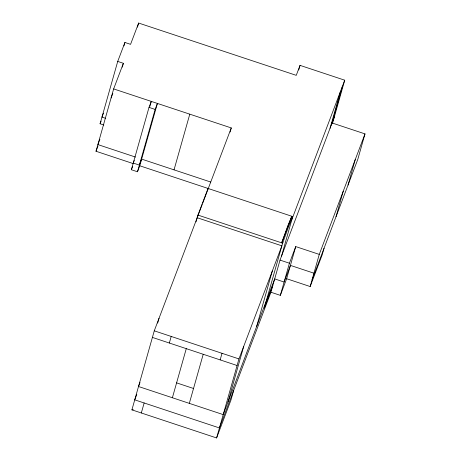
<?xml version="1.0" encoding="UTF-8"?>
<svg xmlns="http://www.w3.org/2000/svg" width="461" height="461" viewBox="0 0 461 461"><rect width="100%" height="100%" fill="white"/><g stroke="black" fill="none" stroke-linecap="round" stroke-linejoin="round"><path stroke-width="0.69" d="M103.84 125.023L100.077 123.773L117.722 61.422L124.919 42.464L130.561 44.337L138.64 23.05L296.25 75.345L300.036 65.37L344.73 80.197L332.56 123.22M123.946 45.898L124.919 42.464M133.644 163.747L96.003 151.26L113.648 88.91L123.369 63.295L117.722 61.422M122.269 67.179L123.369 63.295M137.476 27.176L138.64 23.05M137.487 171.763L155.132 109.413L157.403 103.425L139.758 165.776L137.487 171.763L131.373 169.734L149.012 107.384L151.289 101.397L149.923 106.209M174.033 169.855L189.788 114.172M233.727 390.254L230.898 400.252L216.595 437.95L131.909 409.852L154.268 330.825L202.235 204.436M157.674 323.075L159.039 318.263M141.32 412.975L144.149 402.972M196.017 221.862L197.942 215.074L208.038 188.463L207.473 190.462M169.343 343.03L171.204 336.444M230.102 132.059L231.266 127.933L113.648 88.91M172.385 397.751L186.279 348.649M189.321 403.369L203.215 354.267M298.728 69.991L300.036 65.37M220.156 359.891L222.018 353.305M216.595 437.95L238.954 358.923L281.873 245.84L197.187 217.736M227.965 402.044L243.725 346.361M256.575 326.653L272.336 270.97M136.784 394.46L134.739 399.848L219.424 427.946L270.924 292.239L280.017 260.096L334.294 117.077M281.533 256.109L292.723 216.561L139.758 165.776M270.924 292.239L280.334 295.363L289.427 263.219L295.737 246.589L319.266 254.397L310.167 286.54L286.644 278.732L295.737 246.589M330.041 128.291L340.477 91.416M331.482 125.012L342.5 86.086M324.048 248.272L322.158 254.939L310.167 286.54M336.04 216.676L343.243 191.2M348.026 185.074L355.235 159.604M332.064 122.966L364.997 133.892L357.788 159.368L312.057 279.873M287.676 226.218L281.683 242.861L291.784 216.249L287.676 226.218L288.621 226.53L292.723 216.561M288.621 226.53L282.628 243.172L264.228 308.19L272.808 285.572M103.454 113.181L101.967 117.106L105.73 118.356M100.077 123.773L101.068 121.162M111.084 97.968L112.83 93.37M99.887 139.337L97.893 144.593L135.528 157.08M96.003 151.26L97.997 146.004M134.266 160.405L133.258 163.067L139.372 165.096L141.648 159.108L210.769 182.043M131.373 169.734L132.635 166.409M202.742 203.105L207.283 191.131M207.536 190.456L231.266 127.933M140.017 382.544L138.513 386.508L223.199 414.612L274.698 278.905L284.109 282.028L290.418 265.398L313.941 273.2M291.969 219.229L344.73 80.197M280.334 295.363L286.644 278.732M319.266 254.397L364.997 133.892M131.909 409.852L133.333 409.714M149.012 107.384L155.132 109.413M281.936 242.192L282.875 242.503L282.628 243.172L197.942 215.074M280.017 260.096L289.427 263.219M154.268 330.825L238.954 358.923M152.407 337.412L237.092 365.51M176.598 382.866L193.534 388.49"/></g></svg>
